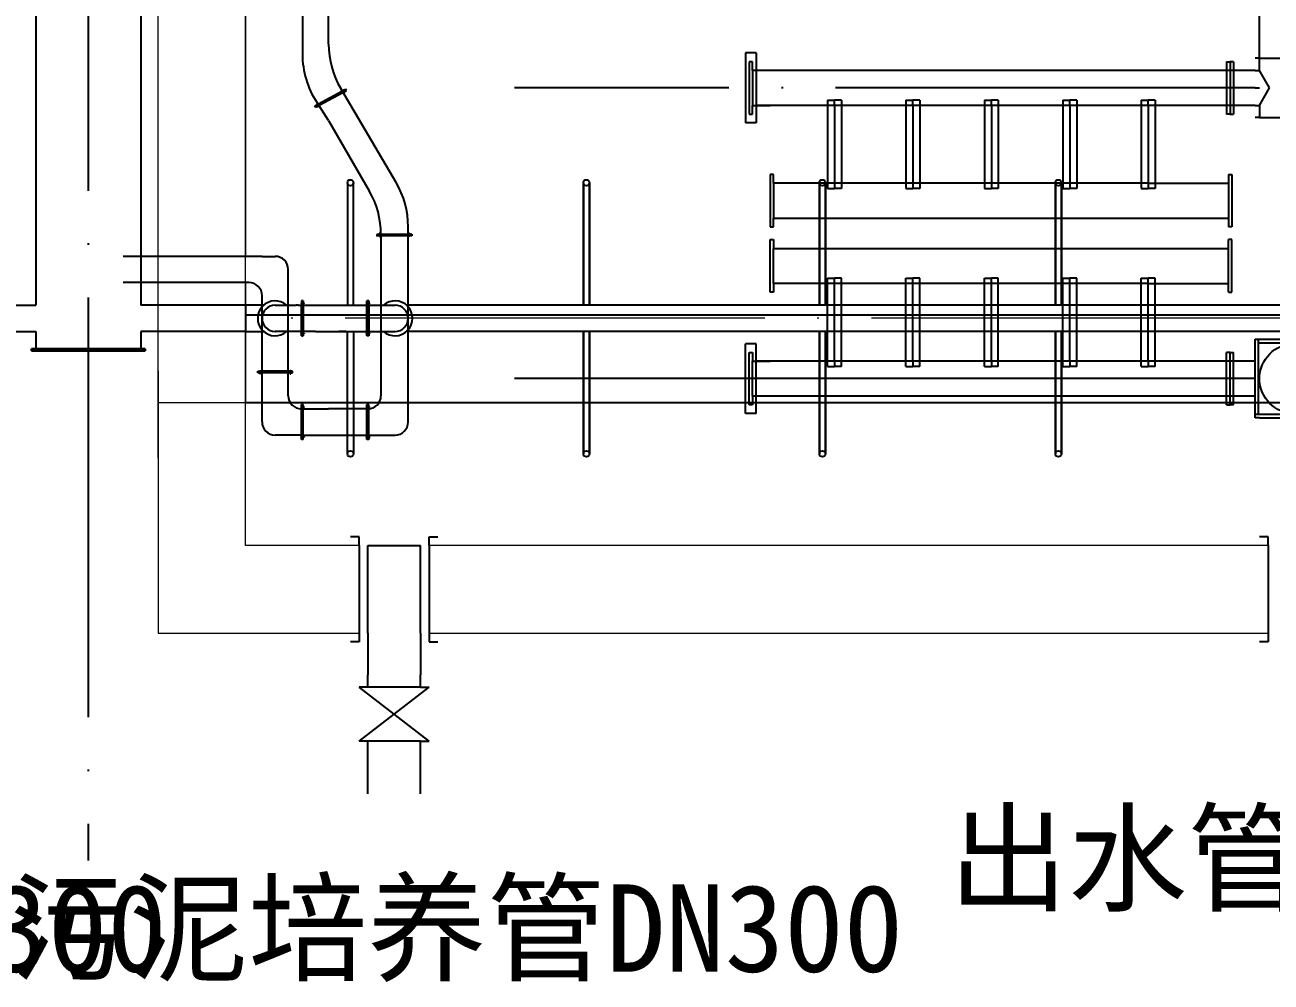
# Model space of a CAD drawing. Header units: millimetres. Extents: x 279 to 2876, y -494 to 1800.
# Drawn here: x 2728.3 to 2799.6, y 815.2 to 869.9 of the extents above; entities that cross this region are included whole.
import ezdxf

# ---------------------------------------------------------------- set-up
doc = ezdxf.new("R2010")
doc.units = ezdxf.units.MM
doc.linetypes.add('ACAD_ISO04W100', pattern=[30, 24, -3, 0, -3])
doc.layers.add('图层1', color=1, linetype='Continuous', lineweight=25, plot=False)
doc.layers.add('图层2', color=5, linetype='Continuous', lineweight=25, plot=False)
doc.styles.get("Standard").update_dxf_attribs({"font": 'txt', "bigfont": 'gbcbig.shx'})

msp = doc.modelspace()

# ---------------------------------------------------------------- linework, layer by layer
at = {"linetype": 'ACAD_ISO04W100'}
for p, q in [((2731.89466, 1095.16504), (2731.89466, 822.16504)), ((2731.89466, 1095.16504), (2731.89466, 822.16504)), ((2798.6447, 866.34074), (2756.2845, 866.34074))]:
    msp.add_line(p, q, dxfattribs=at)
at = {"lineweight": 0}
for p, q in [((2735.8947, 845.16504), (2735.8947, 1095.16504)), ((2735.8947, 845.16504), (2735.8947, 1095.16504)), ((2740.8947, 840.16504), (2740.8947, 1080.16504)), ((2735.8947, 856.70646), (2735.8947, 908.34074)), ((2740.8947, 903.34074), (2740.8947, 856.70646)), ((2740.8947, 865.16504), (2740.8947, 868.66504)), ((2735.8947, 848.34074), (2735.8947, 855.20646)), ((2740.8947, 855.20646), (2740.8947, 848.34074)), ((2735.8947, 850.16504), (2735.8947, 840.16504)), ((2735.8947, 850.16504), (2735.8947, 840.16504)), ((2740.8947, 840.16504), (2740.8947, 850.16504)), ((2740.8947, 848.34074), (2735.8947, 848.34074)), ((2735.8947, 840.16504), (2735.8947, 835.16504)), ((2735.8947, 840.16504), (2735.8947, 835.16504)), ((2747.3947, 840.16504), (2740.8947, 840.16504)), ((2799.3947, 840.16504), (2751.3947, 840.16504)), ((2735.8947, 835.16504), (2747.3947, 835.16504)), ((2751.3947, 835.16504), (2799.3947, 835.16504))]:
    msp.add_line(p, q, dxfattribs=at)
for p, q in [((2798.8947, 867.34074), (2798.8947, 873.04074)), ((2769.7947, 868.34074), (2769.4947, 868.34074)), ((2769.4947, 868.34074), (2769.4947, 868.10253)), ((2770.0947, 868.34074), (2769.6447, 868.34074)), ((2770.0947, 868.34074), (2770.0947, 868.10253)), ((2769.4947, 868.10253), (2769.4947, 864.37772)), ((2769.8947, 867.84074), (2769.6947, 867.84074)), ((2769.6947, 867.84074), (2769.6947, 865.34074)), ((2769.8947, 867.34074), (2769.8947, 867.84074)), ((2770.0947, 868.10253), (2770.0947, 864.37772)), ((2797.01569, 867.84074), (2797.01569, 864.84074)), ((2797.01569, 867.84074), (2797.21569, 867.84074)), ((2797.41569, 867.84074), (2797.21569, 867.84074)), ((2797.21569, 867.84074), (2797.21569, 867.34074)), ((2797.41569, 867.84074), (2797.41569, 864.84074)), ((2798.8947, 868.04074), (2798.6447, 868.04074)), ((2798.8947, 868.04074), (2800.8947, 868.04074)), ((2770.8947, 867.34074), (2769.8947, 867.34074)), ((2769.8947, 867.34074), (2769.8947, 865.34074)), ((2776.61769, 867.34074), (2770.8947, 867.34074)), ((2798.6447, 867.34074), (2776.61769, 867.34074)), ((2797.21569, 867.34074), (2797.21569, 865.34074)), ((2798.6447, 867.34074), (2798.8947, 867.34074)), ((2799.47235, 866.34074), (2798.8947, 867.34074)), ((2797.21569, 866.34074), (2797.01569, 866.34074)), ((2798.6447, 866.34074), (2798.8947, 866.34074)), ((2798.8947, 865.34074), (2799.47235, 866.34074)), ((2774.18153, 865.64074), (2774.58153, 865.64074)), ((2774.18153, 865.64074), (2774.18153, 860.59074)), ((2774.58153, 865.34074), (2774.58153, 865.64074)), ((2774.58153, 865.34074), (2774.58153, 865.64074)), ((2774.98153, 865.64074), (2774.58153, 865.64074)), ((2774.98153, 865.64074), (2774.98153, 860.59074)), ((2778.66836, 865.64074), (2779.06836, 865.64074)), ((2778.66836, 865.64074), (2778.66836, 860.59074)), ((2779.06836, 865.34074), (2779.06836, 865.64074)), ((2779.06836, 865.34074), (2779.06836, 865.64074)), ((2779.46836, 865.64074), (2779.06836, 865.64074)), ((2779.46836, 865.64074), (2779.46836, 860.59074)), ((2783.1552, 865.64074), (2783.5552, 865.64074)), ((2783.1552, 865.64074), (2783.1552, 860.59074)), ((2783.5552, 865.34074), (2783.5552, 865.64074)), ((2783.5552, 865.34074), (2783.5552, 865.64074)), ((2783.9552, 865.64074), (2783.5552, 865.64074)), ((2783.9552, 865.64074), (2783.9552, 860.59074)), ((2787.64203, 865.64074), (2788.04203, 865.64074)), ((2787.64203, 865.64074), (2787.64203, 860.59074)), ((2788.04203, 865.34074), (2788.04203, 865.64074)), ((2788.04203, 865.34074), (2788.04203, 865.64074)), ((2788.44203, 865.64074), (2788.04203, 865.64074)), ((2788.44203, 865.64074), (2788.44203, 860.59074)), ((2792.12886, 865.64074), (2792.52886, 865.64074)), ((2792.12886, 865.64074), (2792.12886, 860.59074)), ((2792.52886, 865.34074), (2792.52886, 865.64074)), ((2792.52886, 865.34074), (2792.52886, 865.64074)), ((2792.92886, 865.64074), (2792.52886, 865.64074)), ((2792.92886, 865.64074), (2792.92886, 860.59074)), ((2769.6947, 865.34074), (2769.6947, 864.84074)), ((2769.6947, 864.84074), (2769.8947, 864.84074)), ((2769.8947, 865.34074), (2770.8947, 865.34074)), ((2769.8947, 864.84074), (2769.8947, 865.34074)), ((2797.01569, 865.34074), (2770.0947, 865.34074)), ((2777.68954, 865.34074), (2770.8947, 865.34074)), ((2774.58153, 865.34074), (2774.58153, 860.65)), ((2774.58153, 865.34074), (2774.58153, 860.59074)), ((2774.58153, 865.34074), (2774.58153, 860.59074)), ((2798.6447, 865.34074), (2777.68954, 865.34074)), ((2779.06836, 865.34074), (2779.06836, 860.59074)), ((2779.06836, 865.34074), (2779.06836, 860.59074)), ((2779.06836, 865.34074), (2779.06836, 860.59074)), ((2783.5552, 865.34074), (2783.5552, 860.59074)), ((2783.5552, 865.34074), (2783.5552, 860.59074)), ((2783.5552, 865.34074), (2783.5552, 860.59074)), ((2788.04203, 865.34074), (2788.04203, 860.59074)), ((2788.04203, 865.34074), (2788.04203, 860.59074)), ((2788.04203, 865.34074), (2788.04203, 860.59074)), ((2792.52886, 865.34074), (2792.52886, 860.59074)), ((2792.52886, 865.34074), (2792.52886, 860.59074)), ((2797.21569, 864.84074), (2797.01569, 864.84074)), ((2797.21569, 865.34074), (2797.21569, 865.14074)), ((2797.21569, 865.14074), (2797.21569, 864.84074)), ((2797.21569, 864.84074), (2797.41569, 864.84074)), ((2798.6447, 865.34074), (2798.8947, 865.34074)), ((2798.8947, 865.34074), (2798.8947, 864.64074)), ((2769.4947, 864.37772), (2769.4947, 864.34074)), ((2769.7947, 864.34074), (2769.4947, 864.34074)), ((2770.0947, 864.34074), (2769.7947, 864.34074)), ((2770.0947, 864.37772), (2770.0947, 864.34074)), ((2798.8947, 864.64074), (2798.6447, 864.64074)), ((2798.8947, 864.64074), (2800.8947, 864.64074)), ((2771.0947, 861.39074), (2770.8947, 861.39074)), ((2770.8947, 861.39074), (2770.8947, 858.89074)), ((2771.0947, 860.89074), (2771.0947, 861.39074)), ((2797.11569, 861.39074), (2797.11569, 858.39074)), ((2797.11569, 861.39074), (2797.31569, 861.39074)), ((2797.31569, 861.39074), (2797.31569, 860.89074)), ((2792.52886, 860.89074), (2771.0947, 860.89074)), ((2771.0947, 860.89074), (2771.0947, 858.89074)), ((2774.18153, 860.59074), (2774.58153, 860.59074)), ((2774.98153, 860.59074), (2774.58153, 860.59074)), ((2778.66836, 860.59074), (2779.06836, 860.59074)), ((2779.46836, 860.59074), (2779.06836, 860.59074)), ((2783.1552, 860.59074), (2783.5552, 860.59074)), ((2783.9552, 860.59074), (2783.5552, 860.59074)), ((2787.64203, 860.59074), (2788.04203, 860.59074)), ((2788.44203, 860.59074), (2788.04203, 860.59074)), ((2792.12886, 860.59074), (2792.52886, 860.59074)), ((2792.52886, 860.89074), (2795.29551, 860.89074)), ((2792.92886, 860.59074), (2792.52886, 860.59074)), ((2795.29551, 860.89074), (2797.11569, 860.89074)), ((2797.31569, 860.89074), (2797.31569, 858.89074)), ((2770.8947, 858.89074), (2770.8947, 858.39074)), ((2770.8947, 858.39074), (2771.0947, 858.39074)), ((2771.0947, 858.39074), (2771.0947, 858.89074)), ((2771.0947, 858.89074), (2797.11569, 858.89074)), ((2797.31569, 858.39074), (2797.11569, 858.39074)), ((2797.31569, 858.89074), (2797.31569, 858.69074)), ((2797.31569, 858.69074), (2797.31569, 858.39074)), ((2770.8947, 857.16562), (2770.8947, 857.66562)), ((2770.8947, 857.66562), (2771.0947, 857.66562)), ((2771.0947, 857.66562), (2771.0947, 857.16562)), ((2797.11569, 854.66562), (2797.11569, 857.66562)), ((2797.31569, 857.66562), (2797.11569, 857.66562)), ((2797.31569, 857.36562), (2797.31569, 857.66562)), ((2770.8947, 854.66562), (2770.8947, 857.16562)), ((2771.0947, 855.16562), (2771.0947, 857.16562)), ((2771.0947, 857.16562), (2797.11569, 857.16562)), ((2797.31569, 857.16562), (2797.31569, 857.36562)), ((2797.31569, 855.16562), (2797.31569, 857.16562)), ((2792.52886, 855.16562), (2771.0947, 855.16562)), ((2771.0947, 855.16562), (2771.0947, 854.66562)), ((2774.18153, 850.41562), (2774.18153, 855.46562)), ((2774.18153, 855.46562), (2774.58153, 855.46562)), ((2774.58153, 850.71562), (2774.58153, 855.46562)), ((2774.58153, 850.71562), (2774.58153, 855.46562)), ((2774.98153, 855.46562), (2774.58153, 855.46562)), ((2774.58153, 850.71562), (2774.58153, 855.40636)), ((2774.98153, 850.41562), (2774.98153, 855.46562)), ((2778.66836, 850.41562), (2778.66836, 855.46562)), ((2778.66836, 855.46562), (2779.06836, 855.46562)), ((2779.06836, 850.71562), (2779.06836, 855.46562)), ((2779.06836, 850.71562), (2779.06836, 855.46562)), ((2779.06836, 850.71562), (2779.06836, 855.46562)), ((2779.46836, 855.46562), (2779.06836, 855.46562)), ((2779.46836, 850.41562), (2779.46836, 855.46562)), ((2783.1552, 850.41562), (2783.1552, 855.46562)), ((2783.1552, 855.46562), (2783.5552, 855.46562)), ((2783.5552, 850.71562), (2783.5552, 855.46562)), ((2783.5552, 850.71562), (2783.5552, 855.46562)), ((2783.5552, 850.71562), (2783.5552, 855.46562)), ((2783.9552, 855.46562), (2783.5552, 855.46562)), ((2783.9552, 850.41562), (2783.9552, 855.46562)), ((2787.64203, 850.41562), (2787.64203, 855.46562)), ((2787.64203, 855.46562), (2788.04203, 855.46562)), ((2788.04203, 850.71562), (2788.04203, 855.46562)), ((2788.04203, 850.71562), (2788.04203, 855.46562)), ((2788.04203, 850.71562), (2788.04203, 855.46562)), ((2788.44203, 855.46562), (2788.04203, 855.46562)), ((2788.44203, 850.41562), (2788.44203, 855.46562)), ((2792.12886, 850.41562), (2792.12886, 855.46562)), ((2792.12886, 855.46562), (2792.52886, 855.46562)), ((2792.52886, 850.71562), (2792.52886, 855.46562)), ((2792.52886, 850.71562), (2792.52886, 855.46562)), ((2792.92886, 855.46562), (2792.52886, 855.46562)), ((2792.52886, 855.16562), (2795.29551, 855.16562)), ((2792.92886, 850.41562), (2792.92886, 855.46562)), ((2795.29551, 855.16562), (2797.11569, 855.16562)), ((2797.31569, 854.66562), (2797.31569, 855.16562)), ((2771.0947, 854.66562), (2770.8947, 854.66562)), ((2797.11569, 854.66562), (2797.31569, 854.66562)), ((2860.8947, 853.34074), (2740.8947, 853.34074)), ((2798.6447, 847.46562), (2798.6447, 851.96562)), ((2798.6447, 851.96562), (2800.8947, 851.96562)), ((2798.8447, 847.66562), (2798.8447, 851.96562)), ((2769.7947, 851.71562), (2769.4947, 851.71562)), ((2769.4947, 851.67864), (2769.4947, 851.71562)), ((2769.4947, 847.95383), (2769.4947, 851.67864)), ((2769.6947, 850.71562), (2769.6947, 851.21562)), ((2769.6947, 851.21562), (2769.8947, 851.21562)), ((2770.0947, 851.71562), (2769.7947, 851.71562)), ((2769.8947, 851.21562), (2769.8947, 850.71562)), ((2770.0947, 851.67864), (2770.0947, 851.71562)), ((2770.0947, 847.95383), (2770.0947, 851.67864)), ((2797.01569, 848.21562), (2797.01569, 851.21562)), ((2797.21569, 851.21562), (2797.01569, 851.21562)), ((2797.21569, 850.91562), (2797.21569, 851.21562)), ((2797.21569, 851.21562), (2797.41569, 851.21562)), ((2797.41569, 848.21562), (2797.41569, 851.21562)), ((2798.8447, 851.76562), (2800.8947, 851.76562)), ((2769.6947, 848.21562), (2769.6947, 850.71562)), ((2769.8947, 848.71562), (2769.8947, 850.71562)), ((2769.8947, 850.71562), (2770.8947, 850.71562)), ((2797.01569, 850.71562), (2770.0947, 850.71562)), ((2777.68954, 850.71562), (2770.8947, 850.71562)), ((2774.58153, 850.71562), (2774.58153, 850.41562)), ((2774.58153, 850.71562), (2774.58153, 850.41562)), ((2798.6447, 850.71562), (2777.68954, 850.71562)), ((2779.06836, 850.71562), (2779.06836, 850.41562)), ((2779.06836, 850.71562), (2779.06836, 850.41562)), ((2783.5552, 850.71562), (2783.5552, 850.41562)), ((2783.5552, 850.71562), (2783.5552, 850.41562)), ((2788.04203, 850.71562), (2788.04203, 850.41562)), ((2788.04203, 850.71562), (2788.04203, 850.41562)), ((2792.52886, 850.71562), (2792.52886, 850.41562)), ((2792.52886, 850.71562), (2792.52886, 850.41562)), ((2797.21569, 850.71562), (2797.21569, 850.91562)), ((2797.21569, 848.71562), (2797.21569, 850.71562)), ((2774.18153, 850.41562), (2774.58153, 850.41562)), ((2774.98153, 850.41562), (2774.58153, 850.41562)), ((2778.66836, 850.41562), (2779.06836, 850.41562)), ((2779.46836, 850.41562), (2779.06836, 850.41562)), ((2783.1552, 850.41562), (2783.5552, 850.41562)), ((2783.9552, 850.41562), (2783.5552, 850.41562)), ((2787.64203, 850.41562), (2788.04203, 850.41562)), ((2788.44203, 850.41562), (2788.04203, 850.41562)), ((2792.12886, 850.41562), (2792.52886, 850.41562)), ((2792.92886, 850.41562), (2792.52886, 850.41562)), ((2798.6447, 849.71562), (2756.2845, 849.71562)), ((2797.21569, 849.71562), (2797.01569, 849.71562)), ((2860.8947, 848.34074), (2740.8947, 848.34074)), ((2770.8947, 848.71562), (2769.8947, 848.71562)), ((2769.8947, 848.71562), (2769.8947, 848.21562)), ((2776.61769, 848.71562), (2770.8947, 848.71562)), ((2798.6447, 848.71562), (2776.61769, 848.71562)), ((2797.21569, 848.21562), (2797.21569, 848.71562)), ((2769.4947, 847.71562), (2769.4947, 847.95383)), ((2769.7947, 847.71562), (2769.4947, 847.71562)), ((2770.0947, 847.71562), (2769.6447, 847.71562)), ((2769.8947, 848.21562), (2769.6947, 848.21562)), ((2770.0947, 847.71562), (2770.0947, 847.95383)), ((2797.01569, 848.21562), (2797.21569, 848.21562)), ((2797.41569, 848.21562), (2797.21569, 848.21562)), ((2800.8947, 847.66562), (2798.6447, 847.66562)), ((2798.8947, 847.46562), (2798.6447, 847.46562)), ((2798.8947, 847.46562), (2800.8947, 847.46562)), ((2747.3947, 840.66504), (2746.8947, 840.66504)), ((2747.3947, 840.16504), (2747.3947, 840.66504)), ((2751.3947, 840.16504), (2751.3947, 840.66504)), ((2751.3947, 840.66504), (2751.8947, 840.66504)), ((2799.3947, 840.66504), (2798.8947, 840.66504)), ((2799.3947, 840.16504), (2799.3947, 840.66504)), ((2747.3947, 840.16504), (2747.3947, 835.16504)), ((2751.3947, 840.16504), (2751.3947, 835.16504)), ((2799.3947, 840.16504), (2799.3947, 835.16504)), ((2747.3947, 835.16504), (2747.3947, 834.66504)), ((2747.8947, 835.16504), (2747.8947, 832.77254)), ((2747.8947, 835.16504), (2747.8947, 832.77254)), ((2747.8947, 835.16504), (2747.8947, 832.77254)), ((2747.8947, 835.16504), (2747.8947, 832.77254)), ((2750.8947, 835.16504), (2750.8947, 832.77254)), ((2750.8947, 835.16504), (2750.8947, 832.77254)), ((2750.8947, 835.16504), (2750.8947, 832.77254)), ((2750.8947, 835.16504), (2750.8947, 832.77254)), ((2751.3947, 835.16504), (2751.3947, 834.66504)), ((2799.3947, 835.16504), (2799.3947, 834.66504)), ((2747.3947, 834.66504), (2746.8947, 834.66504)), ((2751.3947, 834.66504), (2751.8947, 834.66504)), ((2799.3947, 834.66504), (2798.8947, 834.66504)), ((2747.8947, 832.07004), (2747.8947, 832.77254)), ((2747.8947, 832.07004), (2747.8947, 832.77254)), ((2747.8947, 832.07004), (2747.8947, 832.77254)), ((2747.8947, 832.07004), (2747.8947, 832.77254)), ((2750.8947, 832.07004), (2750.8947, 832.77254)), ((2750.8947, 832.07004), (2750.8947, 832.77254)), ((2750.8947, 832.07004), (2750.8947, 832.77254)), ((2750.8947, 832.07004), (2750.8947, 832.77254)), ((2747.8947, 832.07004), (2747.3947, 832.07004)), ((2751.3947, 828.97504), (2747.3947, 832.07004)), ((2747.3947, 828.97504), (2751.3947, 832.07004)), ((2750.8947, 832.07004), (2747.8947, 832.07004)), ((2750.8947, 832.07004), (2751.3947, 832.07004)), ((2747.8947, 828.97504), (2747.3947, 828.97504)), ((2747.8947, 825.97504), (2747.8947, 828.97504)), ((2750.8947, 828.97504), (2747.8947, 828.97504)), ((2750.8947, 825.97504), (2750.8947, 828.97504)), ((2750.8947, 828.97504), (2751.3947, 828.97504))]:
    msp.add_line(p, q)
at = {"linetype": 'ACAD_ISO04W100', "lineweight": 0}
msp.add_line((2860.8947, 853.16504), (2740.8947, 853.16504), dxfattribs=at)
at = {"color": 0}
msp.add_line((2747.8947, 835.16504), (2747.8947, 840.16504), dxfattribs=at)
msp.add_circle((2800.8947, 849.71562), 2)
for p in [(2774.58153, 865.34074), (2779.06836, 865.34074), (2783.5552, 865.34074), (2788.04203, 865.34074), (2792.52886, 865.34074), (2774.58153, 850.71562), (2779.06836, 850.71562), (2783.5552, 850.71562), (2788.04203, 850.71562), (2792.52886, 850.71562)]:
    msp.add_point(p)
at = {"layer": '图层1'}
for p, q in [((2744.8508, 865.32435), (2746.61351, 866.27223)), ((2744.89816, 865.23628), (2746.66087, 866.18415)), ((2746.48954, 866.22827), (2746.47193, 866.2188)), ((2746.47193, 866.2188), (2746.4814, 866.20119)), ((2746.49901, 866.21066), (2746.48954, 866.22827)), ((2746.66087, 866.18415), (2746.61351, 866.27223)), ((2746.51825, 866.09043), (2746.53586, 866.0999)), ((2746.52298, 866.08162), (2746.51825, 866.09043)), ((2746.5406, 866.0911), (2746.52298, 866.08162)), ((2746.52876, 866.11311), (2746.53586, 866.0999)), ((2746.53586, 866.0999), (2746.55348, 866.10937)), ((2746.55821, 866.10057), (2746.5406, 866.0911)), ((2746.5406, 866.0911), (2746.55244, 866.06908)), ((2746.55348, 866.10937), (2746.54637, 866.12259)), ((2746.55244, 866.06908), (2746.57005, 866.07855)), ((2746.57109, 866.11885), (2746.55348, 866.10937)), ((2746.55821, 866.10057), (2746.57583, 866.11004)), ((2746.57005, 866.07855), (2746.55821, 866.10057)), ((2746.57583, 866.11004), (2746.57109, 866.11885)), ((2744.89816, 865.23628), (2744.8508, 865.32435)), ((2744.95582, 865.40353), (2744.97343, 865.413)), ((2744.96529, 865.38592), (2744.95582, 865.40353)), ((2744.97343, 865.413), (2744.98291, 865.39539)), ((2745.00214, 865.27516), (2745.01976, 865.28463)), ((2745.00688, 865.26635), (2745.00214, 865.27516)), ((2745.02449, 865.27583), (2745.00688, 865.26635)), ((2745.01976, 865.28463), (2745.01265, 865.29784)), ((2745.03737, 865.29411), (2745.01976, 865.28463)), ((2745.02449, 865.27583), (2745.04211, 865.2853)), ((2745.03633, 865.25381), (2745.02449, 865.27583)), ((2745.03027, 865.30732), (2745.11834, 865.35468)), ((2745.03027, 865.30732), (2745.03737, 865.29411)), ((2745.05395, 865.26328), (2745.03633, 865.25381)), ((2745.05499, 865.30358), (2745.03737, 865.29411)), ((2745.04211, 865.2853), (2745.05972, 865.29477)), ((2745.04211, 865.2853), (2745.05395, 865.26328)), ((2745.05972, 865.29477), (2745.05499, 865.30358)), ((2750.40849, 857.98076), (2748.40718, 857.96085)), ((2748.40718, 857.96085), (2748.40818, 857.86085)), ((2750.40949, 857.88077), (2748.40818, 857.86085)), ((2748.53693, 857.98714), (2748.51693, 857.98694)), ((2748.51693, 857.98694), (2748.51703, 857.97694)), ((2748.51703, 857.97694), (2748.53703, 857.97714)), ((2748.55668, 858.01234), (2748.53668, 858.01214)), ((2748.53668, 858.01214), (2748.53693, 857.98714)), ((2748.53693, 857.98714), (2748.55693, 857.98734)), ((2748.55703, 857.97734), (2748.53703, 857.97714)), ((2748.53703, 857.97714), (2748.53718, 857.96214)), ((2748.53817, 857.86215), (2748.53837, 857.84215)), ((2748.53837, 857.84215), (2748.55837, 857.84235)), ((2748.55693, 857.98734), (2748.55668, 858.01234)), ((2748.55693, 857.98734), (2748.57693, 857.98754)), ((2748.57703, 857.97754), (2748.55703, 857.97734)), ((2748.55718, 857.96234), (2748.55703, 857.97734)), ((2748.55837, 857.84235), (2748.55817, 857.86235)), ((2748.57693, 857.98754), (2748.57703, 857.97754)), ((2750.2585, 857.97927), (2750.1585, 857.97828)), ((2750.25825, 858.00427), (2750.23825, 858.00407)), ((2750.23835, 857.99407), (2750.23825, 858.00407)), ((2750.23835, 857.99407), (2750.25835, 857.99427)), ((2750.258, 858.02927), (2750.278, 858.02947)), ((2750.25825, 858.00427), (2750.258, 858.02927)), ((2750.27825, 858.00447), (2750.25825, 858.00427)), ((2750.25835, 857.99427), (2750.27835, 857.99447)), ((2750.2585, 857.97927), (2750.25835, 857.99427)), ((2750.25969, 857.85928), (2750.2595, 857.87928)), ((2750.27969, 857.85948), (2750.25969, 857.85928)), ((2750.278, 858.02947), (2750.27825, 858.00447)), ((2750.27825, 858.00447), (2750.29825, 858.00467)), ((2750.29835, 857.99467), (2750.27835, 857.99447)), ((2750.27835, 857.99447), (2750.2785, 857.97947)), ((2750.27949, 857.87948), (2750.27969, 857.85948)), ((2750.29825, 858.00467), (2750.29835, 857.99467)), ((2750.40849, 857.98076), (2750.40949, 857.88077)), ((2744.18959, 854.16504), (2744.08959, 854.16504)), ((2744.08959, 854.16504), (2744.08959, 853.91504)), ((2744.08959, 854.16504), (2744.08959, 852.16364)), ((2744.18959, 854.16504), (2744.08959, 854.16504)), ((2744.18959, 853.91504), (2744.18959, 854.16504)), ((2744.18959, 854.16504), (2744.18959, 852.16364)), ((2744.21459, 854.05504), (2744.20459, 854.05504)), ((2744.20459, 854.05504), (2744.20459, 854.03504)), ((2744.21459, 854.03504), (2744.21459, 854.05504)), ((2747.83504, 854.01504), (2747.83504, 854.16504)), ((2747.83504, 854.16504), (2747.93504, 854.16504)), ((2747.83504, 854.16504), (2747.83504, 852.16364)), ((2747.93504, 854.16504), (2747.83504, 854.16504)), ((2747.93504, 854.16504), (2747.93504, 852.45633)), ((2747.93504, 854.16504), (2747.93504, 852.16364)), ((2747.96004, 854.05504), (2747.95004, 854.05504)), ((2747.95004, 854.05504), (2747.95004, 854.03504)), ((2747.96004, 854.03504), (2747.96004, 854.05504)), ((2740.8947, 853.91504), (2740.8947, 852.41504)), ((2741.8947, 853.91504), (2740.8947, 853.91504)), ((2741.92309, 853.91504), (2741.8947, 853.91504)), ((2742.58453, 853.91504), (2743.2947, 853.91504)), ((2743.3947, 853.91504), (2743.2947, 853.91504)), ((2743.3947, 853.91504), (2743.7947, 853.91504)), ((2743.8947, 853.91504), (2743.7947, 853.91504)), ((2743.8947, 853.91504), (2744.4947, 853.91504)), ((2744.08959, 854.03504), (2744.06959, 854.03504)), ((2744.06959, 854.03504), (2744.06959, 854.01504)), ((2744.06959, 854.01504), (2744.08959, 854.01504)), ((2744.08959, 852.41504), (2744.08959, 853.91504)), ((2744.20459, 854.03504), (2744.18959, 854.03504)), ((2744.18959, 854.01504), (2744.20459, 854.01504)), ((2744.18959, 854.01504), (2744.18959, 853.91504)), ((2744.18959, 852.16504), (2744.18959, 853.91504)), ((2744.20459, 854.01504), (2744.20459, 854.03504)), ((2744.20459, 853.99504), (2744.20459, 854.01504)), ((2744.21459, 853.99504), (2744.20459, 853.99504)), ((2744.23959, 854.03504), (2744.21459, 854.03504)), ((2744.21459, 854.03504), (2744.21459, 854.01504)), ((2744.21459, 854.01504), (2744.23959, 854.01504)), ((2744.21459, 854.01504), (2744.21459, 853.99504)), ((2744.23959, 854.01504), (2744.23959, 854.03504)), ((2744.4947, 853.91504), (2744.8947, 853.91504)), ((2744.8947, 853.91504), (2749.44194, 853.91504)), ((2747.83504, 854.03504), (2747.81504, 854.03504)), ((2747.81504, 854.03504), (2747.81504, 854.01504)), ((2747.81504, 854.01504), (2747.83504, 854.01504)), ((2747.83504, 853.91504), (2747.83504, 854.01504)), ((2747.83504, 852.16504), (2747.83504, 853.91504)), ((2747.95004, 854.03504), (2747.93504, 854.03504)), ((2747.93504, 854.01504), (2747.95004, 854.01504)), ((2747.93504, 854.01504), (2747.93504, 853.91504)), ((2747.95004, 854.01504), (2747.95004, 854.03504)), ((2747.95004, 853.99504), (2747.95004, 854.01504)), ((2747.96004, 853.99504), (2747.95004, 853.99504)), ((2747.98504, 854.03504), (2747.96004, 854.03504)), ((2747.96004, 854.03504), (2747.96004, 854.01504)), ((2747.96004, 854.01504), (2747.98504, 854.01504)), ((2747.96004, 854.01504), (2747.96004, 853.99504)), ((2747.98504, 854.01504), (2747.98504, 854.03504)), ((2740.8947, 852.41504), (2741.8947, 852.41504)), ((2741.8947, 852.41504), (2741.92309, 852.41504)), ((2743.2947, 852.41504), (2742.5947, 852.41504)), ((2743.3947, 852.41504), (2743.2947, 852.41504)), ((2743.7947, 852.41504), (2743.3947, 852.41504)), ((2743.8947, 852.41504), (2743.7947, 852.41504)), ((2744.4947, 852.41504), (2743.8947, 852.41504)), ((2744.06959, 852.29364), (2744.06959, 852.31364)), ((2744.06959, 852.31364), (2744.08959, 852.31364)), ((2744.08959, 852.29364), (2744.06959, 852.29364)), ((2744.08959, 852.41504), (2744.08959, 852.16504)), ((2744.08959, 852.16504), (2744.08959, 852.41504)), ((2744.08959, 852.16504), (2744.18959, 852.16504)), ((2744.18959, 852.16504), (2744.08959, 852.16504)), ((2744.18959, 852.16364), (2744.08959, 852.16364)), ((2744.18959, 852.41504), (2744.18959, 852.16504)), ((2744.18959, 852.31364), (2744.20459, 852.31364)), ((2744.20459, 852.29364), (2744.18959, 852.29364)), ((2744.21459, 852.33364), (2744.20459, 852.33364)), ((2744.20459, 852.33364), (2744.20459, 852.31364)), ((2744.20459, 852.31364), (2744.20459, 852.29364)), ((2744.20459, 852.27364), (2744.20459, 852.29364)), ((2744.21459, 852.27364), (2744.20459, 852.27364)), ((2744.21459, 852.31364), (2744.21459, 852.33364)), ((2744.21459, 852.31364), (2744.23959, 852.31364)), ((2744.21459, 852.29364), (2744.21459, 852.31364)), ((2744.23959, 852.29364), (2744.21459, 852.29364)), ((2744.21459, 852.29364), (2744.21459, 852.27364)), ((2744.23959, 852.31364), (2744.23959, 852.29364)), ((2744.8947, 852.41504), (2744.4947, 852.41504)), ((2744.8947, 852.41504), (2749.44194, 852.41504)), ((2747.81504, 852.29364), (2747.81504, 852.31364)), ((2747.81504, 852.31364), (2747.83504, 852.31364)), ((2747.83504, 852.29364), (2747.81504, 852.29364)), ((2747.93504, 852.16504), (2747.83504, 852.16504)), ((2747.93504, 852.16364), (2747.83504, 852.16364)), ((2747.93504, 852.45633), (2747.93504, 852.41504)), ((2747.93504, 852.41504), (2747.93504, 852.16504)), ((2747.93504, 852.31364), (2747.95004, 852.31364)), ((2747.95004, 852.29364), (2747.93504, 852.29364)), ((2747.96004, 852.33364), (2747.95004, 852.33364)), ((2747.95004, 852.33364), (2747.95004, 852.31364)), ((2747.95004, 852.31364), (2747.95004, 852.29364)), ((2747.95004, 852.27364), (2747.95004, 852.29364)), ((2747.96004, 852.27364), (2747.95004, 852.27364)), ((2747.96004, 852.31364), (2747.96004, 852.33364)), ((2747.96004, 852.31364), (2747.98504, 852.31364)), ((2747.96004, 852.29364), (2747.96004, 852.31364)), ((2747.98504, 852.29364), (2747.96004, 852.29364)), ((2747.96004, 852.29364), (2747.96004, 852.27364)), ((2747.98504, 852.31364), (2747.98504, 852.29364)), ((2741.58453, 850.04414), (2741.58453, 850.14414)), ((2741.58453, 850.14414), (2741.73453, 850.14414)), ((2741.73453, 850.04414), (2741.58453, 850.04414)), ((2741.69453, 850.01914), (2741.69453, 850.02914)), ((2741.69453, 850.02914), (2741.71453, 850.02914)), ((2741.71453, 850.01914), (2741.69453, 850.01914)), ((2741.71453, 850.14414), (2741.71453, 850.16414)), ((2741.71453, 850.16414), (2741.73453, 850.16414)), ((2741.71453, 850.02914), (2741.71453, 850.04414)), ((2741.73453, 850.02914), (2741.71453, 850.02914)), ((2741.71453, 849.99414), (2741.71453, 850.01914)), ((2741.71453, 850.01914), (2741.73453, 850.01914)), ((2741.73453, 849.99414), (2741.71453, 849.99414)), ((2741.73453, 850.16414), (2741.73453, 850.14414)), ((2743.43453, 850.14414), (2741.73453, 850.14414)), ((2741.83453, 850.14414), (2741.73453, 850.14414)), ((2741.73453, 850.04414), (2741.83453, 850.04414)), ((2741.73453, 850.04414), (2741.73453, 850.02914)), ((2741.73453, 850.04414), (2741.83453, 850.04414)), ((2741.75453, 850.02914), (2741.73453, 850.02914)), ((2741.73453, 850.01914), (2741.73453, 849.99414)), ((2741.73453, 850.01914), (2741.75453, 850.01914)), ((2741.75453, 850.01914), (2741.75453, 850.02914)), ((2743.33453, 850.04414), (2741.83453, 850.04414)), ((2743.33453, 850.14414), (2743.43453, 850.14414)), ((2743.43453, 850.04414), (2743.33453, 850.04414)), ((2743.41453, 850.01914), (2743.41453, 850.02914)), ((2743.41453, 850.02914), (2743.43453, 850.02914)), ((2743.43453, 850.01914), (2743.41453, 850.01914)), ((2743.45453, 850.16414), (2743.43453, 850.16414)), ((2743.43453, 850.16414), (2743.43453, 850.14414)), ((2743.58453, 850.14414), (2743.43453, 850.14414)), ((2743.43453, 850.04414), (2743.58453, 850.04414)), ((2743.43453, 850.04414), (2743.43453, 850.02914)), ((2743.43453, 850.02914), (2743.45453, 850.02914)), ((2743.43453, 850.01914), (2743.43453, 849.99414)), ((2743.45453, 850.01914), (2743.43453, 850.01914)), ((2743.43453, 849.99414), (2743.45453, 849.99414)), ((2743.45453, 850.14414), (2743.45453, 850.16414)), ((2743.45453, 850.02914), (2743.45453, 850.04414)), ((2743.47453, 850.02914), (2743.45453, 850.02914)), ((2743.45453, 849.99414), (2743.45453, 850.01914)), ((2743.45453, 850.01914), (2743.47453, 850.01914)), ((2743.47453, 850.01914), (2743.47453, 850.02914)), ((2743.58453, 850.04414), (2743.58453, 850.14414)), ((2744.08959, 848.10822), (2744.06959, 848.10822)), ((2744.06959, 848.10822), (2744.06959, 848.08822)), ((2744.06959, 848.08822), (2744.08959, 848.08822)), ((2744.08959, 846.23681), (2744.08959, 848.23822)), ((2744.18959, 848.23822), (2744.08959, 848.23822)), ((2744.18959, 846.23681), (2744.18959, 848.23822)), ((2744.20459, 848.10822), (2744.18959, 848.10822)), ((2744.18959, 848.08822), (2744.20459, 848.08822)), ((2744.21459, 848.12822), (2744.20459, 848.12822)), ((2744.20459, 848.12822), (2744.20459, 848.10822)), ((2744.20459, 848.08822), (2744.20459, 848.10822)), ((2744.20459, 848.06822), (2744.20459, 848.08822)), ((2744.21459, 848.06822), (2744.20459, 848.06822)), ((2744.21459, 848.10822), (2744.21459, 848.12822)), ((2744.23959, 848.10822), (2744.21459, 848.10822)), ((2744.21459, 848.10822), (2744.21459, 848.08822)), ((2744.21459, 848.08822), (2744.23959, 848.08822)), ((2744.21459, 848.08822), (2744.21459, 848.06822)), ((2744.23959, 848.08822), (2744.23959, 848.10822)), ((2747.83504, 848.10822), (2747.81504, 848.10822)), ((2747.81504, 848.10822), (2747.81504, 848.08822)), ((2747.81504, 848.08822), (2747.83504, 848.08822)), ((2747.83504, 846.23681), (2747.83504, 848.23822)), ((2747.93504, 848.23822), (2747.83504, 848.23822)), ((2747.93504, 846.23681), (2747.93504, 848.23822)), ((2747.93504, 847.98822), (2747.93504, 848.23822)), ((2747.95004, 848.10822), (2747.93504, 848.10822)), ((2747.93504, 848.08822), (2747.95004, 848.08822)), ((2747.96004, 848.12822), (2747.95004, 848.12822)), ((2747.95004, 848.12822), (2747.95004, 848.10822)), ((2747.95004, 848.08822), (2747.95004, 848.10822)), ((2747.95004, 848.06822), (2747.95004, 848.08822)), ((2747.96004, 848.06822), (2747.95004, 848.06822)), ((2747.96004, 848.10822), (2747.96004, 848.12822)), ((2747.98504, 848.10822), (2747.96004, 848.10822)), ((2747.96004, 848.10822), (2747.96004, 848.08822)), ((2747.96004, 848.08822), (2747.98504, 848.08822)), ((2747.96004, 848.08822), (2747.96004, 848.06822)), ((2747.98504, 848.08822), (2747.98504, 848.10822)), ((2744.06959, 846.36681), (2744.06959, 846.38681)), ((2744.06959, 846.38681), (2744.08959, 846.38681)), ((2744.08959, 846.36681), (2744.06959, 846.36681)), ((2744.18959, 846.23681), (2744.08959, 846.23681)), ((2744.18959, 846.38681), (2744.18959, 846.48681)), ((2744.18959, 846.38681), (2744.20459, 846.38681)), ((2744.20459, 846.36681), (2744.18959, 846.36681)), ((2744.21459, 846.40681), (2744.20459, 846.40681)), ((2744.20459, 846.40681), (2744.20459, 846.38681)), ((2744.20459, 846.38681), (2744.20459, 846.36681)), ((2744.20459, 846.34681), (2744.20459, 846.36681)), ((2744.21459, 846.34681), (2744.20459, 846.34681)), ((2744.21459, 846.38681), (2744.21459, 846.40681)), ((2744.21459, 846.38681), (2744.23959, 846.38681)), ((2744.21459, 846.36681), (2744.21459, 846.38681)), ((2744.23959, 846.36681), (2744.21459, 846.36681)), ((2744.21459, 846.36681), (2744.21459, 846.34681)), ((2744.23959, 846.38681), (2744.23959, 846.36681)), ((2747.81504, 846.36681), (2747.81504, 846.38681)), ((2747.81504, 846.38681), (2747.83504, 846.38681)), ((2747.83504, 846.36681), (2747.81504, 846.36681)), ((2747.93504, 846.23681), (2747.83504, 846.23681)), ((2747.93504, 846.48681), (2747.93504, 846.23681)), ((2747.93504, 846.38681), (2747.95004, 846.38681)), ((2747.95004, 846.36681), (2747.93504, 846.36681)), ((2747.96004, 846.40681), (2747.95004, 846.40681)), ((2747.95004, 846.40681), (2747.95004, 846.38681)), ((2747.95004, 846.38681), (2747.95004, 846.36681)), ((2747.95004, 846.34681), (2747.95004, 846.36681)), ((2747.96004, 846.34681), (2747.95004, 846.34681)), ((2747.96004, 846.38681), (2747.96004, 846.40681)), ((2747.96004, 846.38681), (2747.98504, 846.38681)), ((2747.96004, 846.36681), (2747.96004, 846.38681)), ((2747.98504, 846.36681), (2747.96004, 846.36681)), ((2747.96004, 846.36681), (2747.96004, 846.34681)), ((2747.98504, 846.38681), (2747.98504, 846.36681))]:
    msp.add_line(p, q, dxfattribs=at)
for centre, radius, start, end in [((2742.58453, 853.16504), 1, 48.5903779, 311.4096221), ((2749.44194, 853.16504), 1, 228.5903779, 131.4096221), ((2742.58453, 853.16504), 0.75, 90, 270), ((2749.44194, 853.16504), 0.75, 270, 90)]:
    msp.add_arc(centre, radius, start, end, dxfattribs=at)
at = {"layer": '图层2'}
for p, q in [((2744.1447, 896.2894), (2744.1447, 868.26236)), ((2745.6447, 868.8445), (2745.6447, 896.2894)), ((2728.89466, 880.41504), (2728.89466, 853.91504)), ((2728.89466, 880.41504), (2728.89466, 853.91504)), ((2728.89466, 880.41504), (2728.89466, 853.91504)), ((2728.89466, 880.41504), (2728.89466, 853.91504)), ((2734.89466, 880.41504), (2734.89466, 853.91504)), ((2734.89466, 880.41504), (2734.89466, 853.91504)), ((2734.89466, 880.41504), (2734.89466, 853.91504)), ((2734.89466, 880.41504), (2734.89466, 853.91504)), ((2749.50027, 860.93501), (2746.33637, 866.30712)), ((2745.6447, 864.48154), (2744.96328, 865.52088)), ((2745.6447, 864.48154), (2747.96928, 860.45512)), ((2746.7197, 860.91504), (2746.7197, 853.91504)), ((2747.0697, 853.91504), (2747.0697, 860.91504)), ((2760.2197, 860.91504), (2760.2197, 853.91504)), ((2760.2197, 853.91504), (2760.2197, 860.91504)), ((2760.2197, 860.91504), (2760.2197, 853.91504)), ((2760.5697, 853.91504), (2760.5697, 860.91504)), ((2760.5697, 860.91504), (2760.5697, 853.91504)), ((2760.5697, 853.91504), (2760.5697, 860.91504)), ((2773.7197, 860.91504), (2773.7197, 853.91504)), ((2773.7197, 853.91504), (2773.7197, 860.91504)), ((2774.0697, 853.91504), (2774.0697, 860.91504)), ((2774.0697, 860.91504), (2774.0697, 853.91504)), ((2787.2197, 860.91504), (2787.2197, 853.91504)), ((2787.2197, 853.91504), (2787.2197, 860.91504)), ((2787.5697, 853.91504), (2787.5697, 860.91504)), ((2787.5697, 860.91504), (2787.5697, 853.91504)), ((2750.19194, 847.23681), (2750.19194, 858.39763)), ((2748.63912, 857.95518), (2748.63912, 848.73681)), ((2734.6265, 856.70646), (2733.8947, 856.70646)), ((2734.79944, 856.70646), (2734.6265, 856.70646)), ((2735.05702, 856.70646), (2734.79944, 856.70646)), ((2741.83453, 856.70646), (2735.05702, 856.70646)), ((2741.83453, 856.70646), (2742.58453, 856.70646)), ((2743.33453, 849.51854), (2743.33453, 855.95646)), ((2735.05702, 855.20646), (2733.8947, 855.20646)), ((2741.08453, 855.20646), (2735.05702, 855.20646)), ((2741.83453, 847.23681), (2741.83453, 854.45646)), ((2722.89462, 853.91504), (2728.89466, 853.91504)), ((2740.8947, 853.91504), (2734.89466, 853.91504)), ((2860.0697, 853.91504), (2750.10338, 853.91504)), ((2722.89462, 852.41504), (2728.89466, 852.41504)), ((2728.89466, 852.41504), (2728.89466, 851.41504)), ((2728.89466, 852.41504), (2728.89466, 851.41504)), ((2728.89466, 852.41504), (2728.89466, 851.41504)), ((2728.89466, 852.41504), (2728.89466, 851.41504)), ((2734.89466, 852.41504), (2734.89466, 851.41504)), ((2740.8947, 852.41504), (2734.89466, 852.41504)), ((2734.89466, 852.41504), (2734.89466, 851.41504)), ((2734.89466, 852.41504), (2734.89466, 851.41504)), ((2734.89466, 852.41504), (2734.89466, 851.41504)), ((2746.6197, 852.41504), (2746.2197, 852.41504)), ((2746.7197, 845.41504), (2746.7197, 852.41504)), ((2747.0697, 852.41504), (2747.0697, 845.41504)), ((2860.0697, 852.41504), (2750.10338, 852.41504)), ((2760.2197, 845.41504), (2760.2197, 852.41504)), ((2760.2197, 852.41504), (2760.2197, 845.41504)), ((2760.2197, 845.41504), (2760.2197, 852.41504)), ((2760.5697, 852.41504), (2760.5697, 845.41504)), ((2760.5697, 845.41504), (2760.5697, 852.41504)), ((2760.5697, 852.41504), (2760.5697, 845.41504)), ((2773.7197, 845.41504), (2773.7197, 852.41504)), ((2773.7197, 852.41504), (2773.7197, 845.41504)), ((2774.0697, 852.41504), (2774.0697, 845.41504)), ((2774.0697, 845.41504), (2774.0697, 852.41504)), ((2787.2197, 845.41504), (2787.2197, 852.41504)), ((2787.2197, 852.41504), (2787.2197, 845.41504)), ((2787.5697, 852.41504), (2787.5697, 845.41504)), ((2787.5697, 845.41504), (2787.5697, 852.41504)), ((2728.64466, 851.31504), (2728.64466, 851.41504)), ((2728.64466, 851.41504), (2728.89466, 851.41504)), ((2728.89466, 851.41504), (2728.64466, 851.41504)), ((2728.64466, 851.41504), (2728.64466, 851.31504)), ((2728.89466, 851.41504), (2728.64466, 851.41504)), ((2728.64466, 851.41504), (2728.64466, 851.31504)), ((2728.64466, 851.31504), (2728.64466, 851.41504)), ((2728.64466, 851.41504), (2728.89466, 851.41504)), ((2728.89466, 851.31504), (2728.64466, 851.31504)), ((2728.64466, 851.31504), (2734.89466, 851.31504)), ((2728.64466, 851.31504), (2734.89466, 851.31504)), ((2728.89466, 851.31504), (2728.64466, 851.31504)), ((2728.89466, 851.41504), (2734.89466, 851.41504)), ((2734.89466, 851.41504), (2728.89466, 851.41504)), ((2734.89466, 851.41504), (2728.89466, 851.41504)), ((2728.89466, 851.41504), (2734.89466, 851.41504)), ((2735.14466, 851.31504), (2728.89466, 851.31504)), ((2735.14466, 851.31504), (2728.89466, 851.31504)), ((2734.89466, 851.41504), (2735.14466, 851.41504)), ((2735.14466, 851.41504), (2734.89466, 851.41504)), ((2735.14466, 851.41504), (2734.89466, 851.41504)), ((2734.89466, 851.41504), (2735.14466, 851.41504)), ((2734.89466, 851.31504), (2735.14466, 851.31504)), ((2734.89466, 851.31504), (2735.14466, 851.31504)), ((2735.14466, 851.41504), (2735.14466, 851.31504)), ((2735.14466, 851.31504), (2735.14466, 851.41504)), ((2735.14466, 851.31504), (2735.14466, 851.41504)), ((2735.14466, 851.41504), (2735.14466, 851.31504)), ((2743.33453, 848.73681), (2743.33453, 849.51854)), ((2744.1447, 847.98681), (2744.08453, 847.98681)), ((2744.1447, 847.98681), (2745.6447, 847.98681)), ((2747.88912, 847.98681), (2745.6447, 847.98681)), ((2744.1447, 846.48681), (2742.58453, 846.48681)), ((2744.1447, 846.48681), (2747.93941, 846.48681)), ((2747.93941, 846.48681), (2749.44194, 846.48681))]:
    msp.add_line(p, q, dxfattribs=at)
at = {"layer": '图层2', "color": 0}
for p in [(2747.8947, 840.16504), (2750.8947, 835.16504)]:
    msp.add_line(p, (2750.8947, 840.16504), dxfattribs=at)
at = {"layer": '图层2'}
for centre in [(2746.8947, 860.91504), (2746.8947, 860.91504), (2760.3947, 860.91504), (2760.3947, 860.91504), (2760.3947, 860.91504), (2773.8947, 860.91504), (2773.8947, 860.91504), (2787.3947, 860.91504), (2787.3947, 860.91504), (2746.8947, 845.41504), (2760.3947, 845.41504), (2760.3947, 845.41504), (2760.3947, 845.41504), (2773.8947, 845.41504), (2773.8947, 845.41504), (2787.3947, 845.41504), (2787.3947, 845.41504)]:
    msp.add_circle(centre, 0.175, dxfattribs=at)
for centre, radius, start, end in [((2750.6447, 868.8445), 5, 180, 210.4958962), ((2749.1447, 868.26236), 5, 180, 213.2501169), ((2745.19194, 858.39763), 5, 0, 30.4958962), ((2743.63912, 857.95518), 5, 0, 29.9992095), ((2742.58453, 855.95646), 0.75, 0, 90), ((2741.08453, 854.45646), 0.75, 0, 90), ((2744.08453, 848.73681), 0.75, 180, 270), ((2747.88912, 848.73681), 0.75, 270, 0), ((2742.58453, 847.23681), 0.75, 180, 270), ((2749.44194, 847.23681), 0.75, 270, 0)]:
    msp.add_arc(centre, radius, start, end, dxfattribs=at)

# ---------------------------------------------------------------- texts
at = {"lineweight": 0, "char_height": 5, "width": 50, "attachment_point": 5}
for s, insert in [('{\\fFangSong|b0|i0|c134|p49;出水管DN200}', (2799.85542, 822.00265)), ('{\\fFangSong|b0|i0|c134|p49;污泥培养管DN300}', (2710.83169, 818.00176)), ('{\\fFangSong|b0|i0|c134|p49;污泥培养管DN300}', (2752.95763, 818.00176))]:
    msp.add_mtext(s, dxfattribs=dict(at, insert=insert))

doc.saveas('drawing.dxf')
